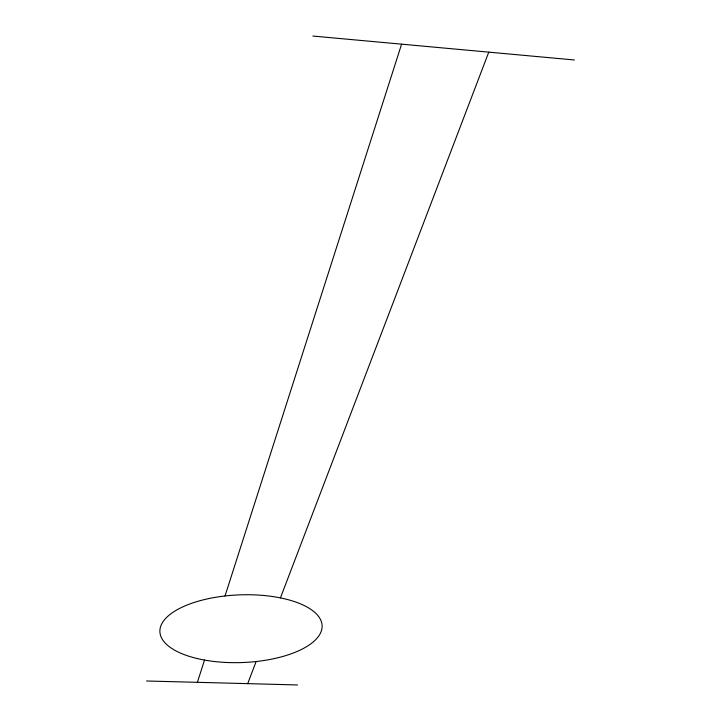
<?xml version="1.0" encoding="UTF-8"?>
<svg xmlns="http://www.w3.org/2000/svg" width="721" height="721" viewBox="0 0 721 721"><rect width="100%" height="100%" fill="white"/><g stroke="black" fill="none" stroke-linecap="round" stroke-linejoin="round"><path stroke-width="1.08" d="M197.392 682.327L204.521 660.057M225.024 595.97L401.597 44.17M247.7 683.643L256.144 661.527M280.433 597.907L488.775 52.146M146.579 680.994L297.503 684.95M312.86 36.05L574.421 59.978M197.437 658.597A81.158 33.86 -2.1 0 0 322.044 627.73A81.158 33.86 -2.1 0 0 203.547 599.782A81.158 33.86 -2.1 0 0 197.437 658.597"/></g></svg>
